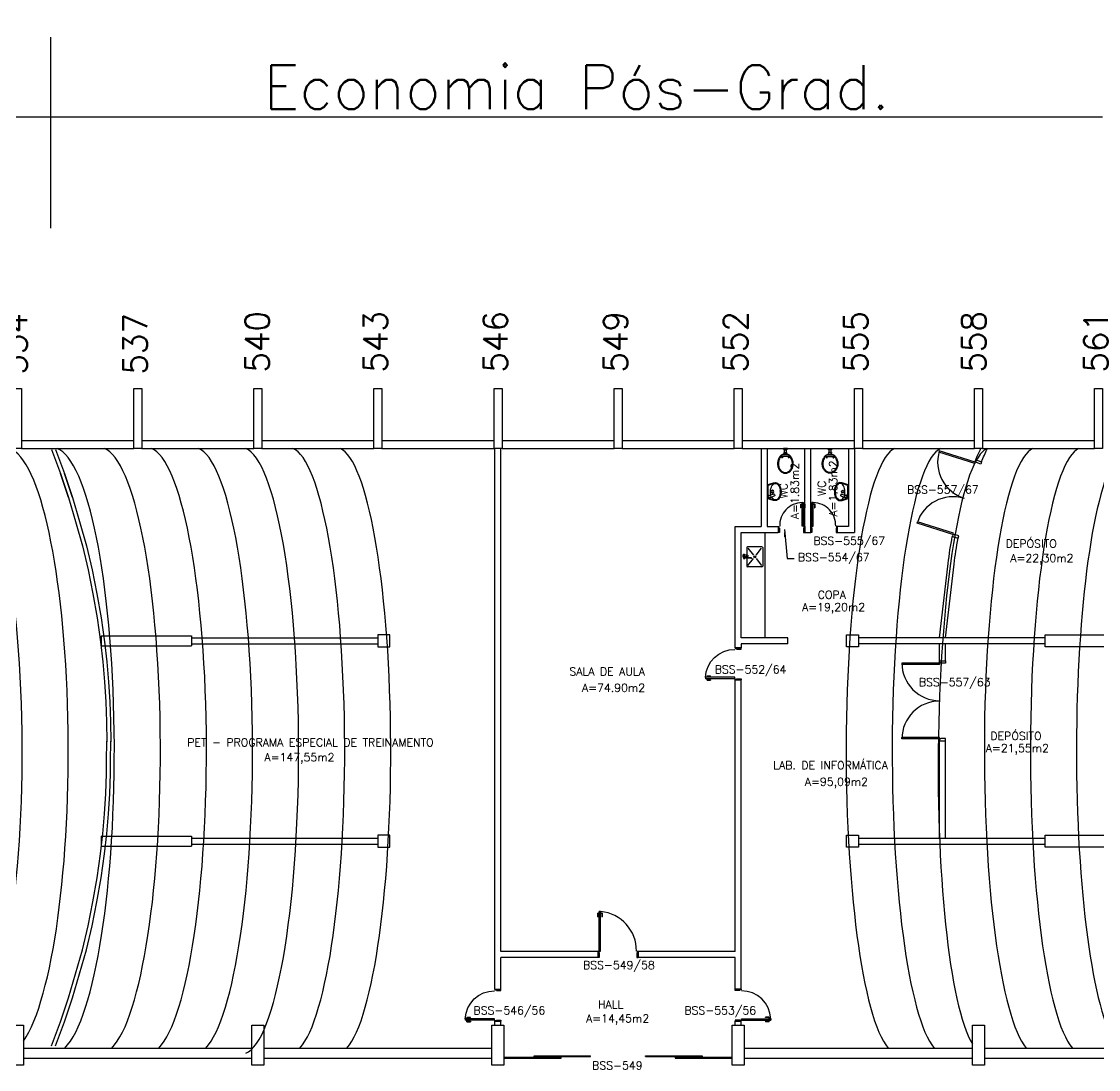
# Model space of a CAD drawing. Extents: x 0 to 244, y -71 to 76.
# Drawn here: x 66.17 to 93.07, y -0.29 to 25.88 of the extents above; entities that cross this region are included whole.
import ezdxf
from ezdxf.enums import TextEntityAlignment as Align

# ---------------------------------------------------------------- set-up
doc = ezdxf.new("R2010")
doc.units = 0
doc.header["$LTSCALE"] = 0.01
doc.header["$MEASUREMENT"] = 0
doc.header["$PDMODE"] = 98
doc.layers.get('0').update_dxf_attribs({"linetype": 'CONTINUOUS'})
doc.layers.get('DEFPOINTS').update_dxf_attribs({"linetype": 'CONTINUOUS'})
for name, color, linetype in [('ALV', 2, 'CONTINUOUS'), ('APSAN', 1, 'CONTINUOUS'), ('BANC', 2, 'CONTINUOUS'), ('ESQ', 1, 'CONTINUOUS'), ('ESTR', 3, 'CONTINUOUS'), ('LAYOUT-ANF', 1, 'CONTINUOUS'), ('NOPILAR1', 2, 'CONTINUOUS'), ('TEXTO', 2, 'CONTINUOUS'), ('TEXTO-ENDEREÇO', 2, 'CONTINUOUS'), ('TXT-END-EXTERNO', 2, 'CONTINUOUS'), ('ÁREA', 2, 'CONTINUOUS')]:
    doc.layers.add(name, color=color, linetype=linetype)
doc.layers.get('0').freeze()
doc.styles.add('1', font='romans.shx')
doc.styles.add('NOPILAR', font='simplex.shx', dxfattribs={"height": 0.6})
doc.styles.add('UNB-100', font='simplex.shx', dxfattribs={"height": 0.2})
doc.styles.add('UNB-100-1', font='simplex.shx', dxfattribs={"height": 0.2})
doc.dimstyles.new('1-600', dxfattribs={"dimtxt": 1.1, "dimasz": 2.5, "dimexe": 2, "dimexo": 4, "dimgap": 0.2, "dimtad": 1, "dimdec": 0, "dimzin": 4, "dimdsep": 46, "dimlunit": 6, "dimtxsty": '1', "dimblk1": 'NONE', "dimblk2": 'NONE', "dimsah": 1, "dimcen": 0, "dimclrd": 2, "dimclre": 2, "dimclrt": 2, "dimadec": 0, "dimazin": 0, "dimtfac": 1, "dimtdec": 0, "dimtmove": 2, "dimatfit": 3, "dimldrblk": 'NONE', "dimfxl": 1, "dimtolj": 1, "dimtzin": 0, "dimarcsym": 0})
doc.dimstyles.get("Standard").update_dxf_attribs({"dimtxt": 0.18, "dimasz": 0.18, "dimexe": 0.18, "dimexo": 0.0625, "dimgap": 0.09, "dimtad": 0, "dimtih": 1, "dimtoh": 1, "dimdec": 4, "dimzin": 0, "dimdsep": 46, "dimtxsty": 'Standard', "dimcen": 0.09, "dimadec": 0, "dimazin": 0, "dimtfac": 1, "dimtdec": 4, "dimtofl": 0, "dimtmove": 0, "dimatfit": 3, "dimfxl": 1, "dimtolj": 1, "dimtzin": 0, "dimarcsym": 0})

# ---------------------------------------------------------------- blocks, each defined once
blk = doc.blocks.new('PILAR-SSN')
blk.add_lwpolyline([(0.2, 0), (0.2, -1.5), (0, -1.5), (0, 0)], close=True)
blk = doc.blocks.new('PISOANF-SSN')
for p, q in [((0, 0), (-0.224, -0.6)), ((-0.224, -0.6), (-0.427, -1.2)), ((-0.427, -1.2), (-0.603, -1.8)), ((-0.603, -1.8), (-0.772, -2.4)), ((-0.772, -2.4), (-0.914, -3)), ((-0.914, -3), (-1.032, -3.6)), ((-1.032, -3.6), (-1.14, -4.2)), ((-1.14, -4.2), (-1.223, -4.8)), ((-1.223, -4.8), (-1.28, -5.3)), ((-1.28, -5.3), (-1.324, -5.8)), ((-1.324, -5.8), (-1.355, -6.3)), ((-1.355, -6.3), (-1.374, -6.8)), ((-1.374, -6.8), (-1.374, -7.111)), ((-1.374, -7.111), (-1.38, -7.611)), ((-1.374, -8.093), (-1.38, -7.593)), ((-1.355, -8.593), (-1.374, -8.093)), ((-1.324, -9.093), (-1.355, -8.593)), ((-1.28, -9.593), (-1.324, -9.093)), ((-1.223, -10.093), (-1.28, -9.593)), ((-1.14, -10.693), (-1.223, -10.093)), ((-1.032, -11.293), (-1.14, -10.693)), ((-0.914, -11.893), (-1.032, -11.293)), ((-0.772, -12.493), (-0.914, -11.893)), ((-0.603, -13.093), (-0.772, -12.493)), ((-0.427, -13.693), (-0.603, -13.093))]:
    blk.add_line(p, q)
blk.add_lwpolyline([(-0.224, -14.293), (-0.427, -13.693)], close=True)
blk.add_lwpolyline([(0, -14.893), (-0.224, -14.293)])
blk = doc.blocks.new('PD80-SSN')
for p, q in [((-0.777, 0.01), (-0.777, -0.03)), ((-0.777, 0.01), (-0.687, 0.01)), ((-0.687, 0), (-0.687, 0.01)), ((-0.075, 0), (0.075, 0)), ((-0.075, 0), (-0.075, -0.02)), ((0.075, -0.03), (0.075, 0)), ((-0.817, -0.065), (-0.817, -0.03)), ((-0.085, -0.03), (-0.817, -0.03)), ((-0.085, -0.065), (-0.817, -0.065)), ((-0.777, -0.105), (-0.777, -0.065)), ((-0.777, -0.105), (-0.687, -0.105)), ((-0.767, 0), (-0.767, -0.03)), ((-0.767, 0), (-0.687, 0)), ((-0.767, -0.095), (-0.767, -0.065)), ((-0.767, -0.095), (-0.687, -0.095)), ((-0.687, -0.095), (-0.687, -0.105)), ((-0.085, -0.03), (-0.085, -0.065)), ((-0.075, -0.02), (-0.04, -0.02)), ((-0.04, -0.03), (-0.04, -0.02)), ((-0.04, -0.03), (0.075, -0.03)), ((-0.075, -0.781), (-0.04, -0.781)), ((-0.075, -0.801), (-0.075, -0.781)), ((-0.075, -0.801), (0.075, -0.801)), ((-0.075, -0.802), (0.075, -0.802)), ((-0.04, -0.771), (0.075, -0.771)), ((-0.04, -0.771), (-0.04, -0.781)), ((0.075, -0.771), (0.075, -0.801))]:
    blk.add_line(p, q)
blk.add_arc((-0.085, -0.03), 0.731, 182.6571, 270)
blk = doc.blocks.new('VDC-P')
for p, q in [((-0.127, 0.192), (0.127, 0.192)), ((-0.109, 0.202), (0.109, 0.202)), ((-0.068, 0.152), (0.068, 0.152)), ((-0.05, 0.152), (-0.03, 0.11)), ((-0.05, 0.015), (-0.05, 0)), ((-0.05, 0), (0.05, 0)), ((0.045, 0.02), (-0.045, 0.02)), ((-0.04, 0.025), (-0.04, 0.02)), ((0.035, 0.03), (-0.035, 0.03)), ((-0.03, 0.152), (-0.03, 0.11)), ((0.03, 0.11), (-0.03, 0.11)), ((0.03, 0.1), (-0.03, 0.1)), ((-0.025, 0.1), (-0.025, 0.03)), ((0.025, 0.1), (0.025, 0.03)), ((0.03, 0.152), (0.03, 0.11)), ((0.05, 0.152), (0.03, 0.11)), ((0.04, 0.025), (0.04, 0.02)), ((0.05, 0.015), (0.05, 0))]:
    blk.add_line(p, q)
for points in [[(0.16, 0.244, 0.050424), (0.18, 0.288, 0.082137), (0.195, 0.381, 0.082137), (0.18, 0.474, 0.090148), (0.138, 0.549, 0.104406), (0.073, 0.601, 0.117345), (0, 0.619, 0.117345), (-0.073, 0.601, 0.104406), (-0.138, 0.549, 0.090148), (-0.18, 0.474, 0.082137), (-0.195, 0.381, 0.082137)], [(0.142, 0.254, 0.050424), (0.161, 0.295, 0.082137), (0.175, 0.381, 0.082137), (0.161, 0.468, 0.090148), (0.122, 0.536, 0.104406), (0.064, 0.583, 0.117345), (0, 0.599, 0.117345), (-0.064, 0.583, 0.104406), (-0.122, 0.536, 0.090148), (-0.161, 0.468, 0.082137), (-0.175, 0.381, 0.082137)], [(-0.195, 0.381, 0.082137), (-0.18, 0.288, 0.050424), (-0.16, 0.244, 0.104406)], [(-0.175, 0.381, 0.082137), (-0.161, 0.295, 0.050424), (-0.142, 0.254, 0.050424)]]:
    blk.add_lwpolyline(points, format="xyb")
for centre in [(-0.083, 0.226), (0.083, 0.226)]:
    blk.add_circle(centre, 0.0101)
for centre, radius, start, end in [((0.08, 0.36), 0.266, 205.6863, 226.7558), ((0.08, 0.36), 0.246, 205.6863, 219.7706), ((-0.068, 0.202), 0.05, 226.7558, 270), ((-0.045, 0.015), 0.005, 90, 180), ((-0.035, 0.025), 0.005, 90, 180), ((-0.03, 0.105), 0.005, 90, 270), ((0.03, 0.105), 0.005, 270, 90), ((0.035, 0.025), 0.005, 0, 90), ((0.045, 0.015), 0.005, 360, 90), ((0.068, 0.202), 0.05, 270, 313.2442), ((-0.08, 0.36), 0.266, 313.2442, 334.3137), ((-0.08, 0.36), 0.246, 320.2294, 334.3137)]:
    blk.add_arc(centre, radius, start, end)
blk = doc.blocks.new('LAVAT-P')
for p, q in [((-0.17, 0), (0.17, 0)), ((-0.157, -0.02), (0.157, -0.02)), ((0.063, -0.173), (0.094, -0.055)), ((0.069, -0.185), (0.09, -0.192)), ((0.102, -0.187), (0.151, -0.074))]:
    blk.add_line(p, q)
for points in [[(-0.225, -0.214, 0.136108), (-0.208, -0.262, 0.106861), (-0.155, -0.311, 0.073747), (-0.087, -0.339, 0.060305), (0, -0.349, 0.060305), (0.087, -0.339, 0.073747), (0.155, -0.311, 0.106861), (0.208, -0.262, 0.136108), (0.225, -0.214, 0.062982)], [(0.083, -0.096, 0.121735), (-0.082, -0.096, 0.073747), (-0.145, -0.122, 0.106861), (-0.192, -0.165, 0.153587), (-0.205, -0.208, 0.153587)], [(-0.205, -0.208, 0.153587), (-0.192, -0.251, 0.106861), (-0.145, -0.294, 0.073747), (-0.082, -0.32, 0.060305), (0, -0.329, 0.060305), (0.082, -0.32, 0.073747), (0.145, -0.294, 0.106861), (0.192, -0.251, 0.153587), (0.205, -0.208, 0.153587), (0.192, -0.165, 0.106861), (0.145, -0.122, 0.014792), (0.133, -0.115, 0.039243)]]:
    blk.add_lwpolyline(points, format="xyb")
for centre, radius in [((0, -0.135), 0.0347), ((0, -0.135), 0.0265), ((0.122, -0.065), 0.03)]:
    blk.add_circle(centre, radius)
for centre, radius, start, end in [((0.376, -0.254), 0.602, 155.0201, 176.1902), ((-0.376, -0.254), 0.602, 3.8098, 24.9799), ((0.376, -0.254), 0.582, 156.2686, 173.4578), ((0.073, -0.176), 0.01, 165.2139, 250.8603), ((0.122, -0.065), 0.0361, 302.4689, 199.2518), ((0.093, -0.183), 0.01, 250.8603, 336.5068), ((-0.376, -0.254), 0.582, 6.5422, 23.7314)]:
    blk.add_arc(centre, radius, start, end)
blk = doc.blocks.new('INOXA1-P')
for p, q in [((0.043, 0.008), (0.043, -0.022)), ((0.062, 0.04), (0.071, 0.04)), ((0.131, 0.048), (0.076, 0.043)), ((0.131, -0.002), (0.076, 0.003)), ((0.12, 0.23), (0.12, 0.047)), ((0.22, 0.25), (0.14, 0.25)), ((0.15, 0.22), (0.287, 0.043)), ((0.5, 0.25), (0.22, 0.25)), ((0.353, 0.043), (0.49, 0.22)), ((0.52, 0.23), (0.52, -0.23)), ((0.22, -0.027), (0.054, -0.027)), ((0.22, -0.037), (0.054, -0.037)), ((0.063, -0.003), (0.063, -0.021)), ((0.12, -0.001), (0.12, -0.027)), ((0.12, -0.037), (0.12, -0.23)), ((0.22, -0.25), (0.14, -0.25)), ((0.15, -0.22), (0.287, -0.043)), ((0.231, -0.027), (0.22, -0.027)), ((0.231, -0.037), (0.22, -0.037)), ((0.5, -0.25), (0.22, -0.25)), ((0.353, -0.043), (0.49, -0.22))]:
    blk.add_line(p, q)
blk.add_lwpolyline([(0.076, 0.003), (0.072, 0.004), (0.069, 0.009), (0.067, 0.015), (0.066, 0.023), (0.067, 0.031), (0.069, 0.037), (0.072, 0.042), (0.076, 0.043)])
blk.add_lwpolyline([(0.131, 0.048), (0.137, 0.046), (0.143, 0.041), (0.147, 0.033), (0.148, 0.023), (0.147, 0.013), (0.143, 0.006), (0.137, 0), (0.131, -0.002), (0.125, 0), (0.119, 0.006), (0.115, 0.013), (0.114, 0.023), (0.115, 0.033), (0.119, 0.041), (0.125, 0.046)], close=True)
for radius in [0.0266, 0.0163]:
    blk.add_circle((0.32, 0), radius)
for centre, radius, start, end in [((0.054, 0.023), 0.0349, 36.1705, 252.2568), ((0.054, 0.023), 0.0189, 62.7367, 235.7375), ((0.073, -0.003), 0.01, 102.8285, 180), ((0.054, 0.023), 0.0349, 285.5373, 323.9987), ((0.14, 0.23), 0.02, 90, 180), ((0.5, 0.23), 0.02, 360, 90), ((0.054, -0.032), 0.0145, 20.161, 339.839), ((0.054, -0.032), 0.005, 90.0037, 269.9963), ((0.14, -0.23), 0.02, 180, 270), ((0.231, -0.032), 0.00738, 222.6559, 137.3441), ((0.231, -0.032), 0.005, 269.9935, 90.0065), ((0.5, -0.23), 0.02, 270, 360)]:
    blk.add_arc(centre, radius, start, end)
blk = doc.blocks.new('*D66')
at = {"layer": 'DEFPOINTS', "color": 0, "transparency": 16777216}
for p in [(60.175, 23.491), (60.175, 16.72), (66.907, 16.72)]:
    blk.add_point(p, dxfattribs=at)
at = {"layer": 'TXT-END-EXTERNO', "color": 2, "lineweight": -2, "transparency": 16777216}
for p, q in [((60.175, 20.72), (60.175, 25.491)), ((66.907, 23.491), (60.175, 23.491))]:
    blk.add_line(p, q, dxfattribs=at)
blk = doc.blocks.new('_NONE')
at = {"color": 0, "linetype": 'ByBlock'}
blk.add_circle((0, 0), 0.25, dxfattribs=at)
blk = doc.blocks.new('*D67')
at = {"layer": 'DEFPOINTS', "color": 0, "transparency": 16777216}
for p in [(66.907, 23.491), (66.907, 16.72), (93.175, 15.42)]:
    blk.add_point(p, dxfattribs=at)
at = {"layer": 'TXT-END-EXTERNO', "color": 2, "lineweight": -2, "transparency": 16777216}
for p, q in [((66.907, 20.72), (66.907, 25.491)), ((93.175, 23.491), (66.907, 23.491))]:
    blk.add_line(p, q, dxfattribs=at)
at = {"layer": 'TXT-END-EXTERNO', "color": 2, "transparency": 16777216, "insert": (80.041, 24.241), "char_height": 1.1, "attachment_point": 5, "style": '1'}
blk.add_mtext('\\A1;Economia Pós-Grad.', dxfattribs=at)
blk = doc.blocks.new('PTDP-SSN')
at = {"color": 2}
for p, q in [((0.055, 1.015), (0.09, 1.015)), ((0.055, 0.075), (0.055, 1.015)), ((0.09, 0.075), (0.09, 1.015)), ((1.91, 0.075), (1.91, 1.015)), ((1.945, 1.015), (1.91, 1.015)), ((1.945, 0.075), (1.945, 1.015)), ((0.05, 0.075), (0, 0.075)), ((0, 0.075), (0, -0.075)), ((0.05, 0.04), (0.05, 0.075)), ((0.06, 0.04), (0.05, 0.04)), ((0.055, 0.075), (0.09, 0.075)), ((0.06, -0.075), (0.06, 0.04)), ((1.945, 0.075), (1.91, 0.075)), ((1.94, -0.075), (1.94, 0.04)), ((1.94, 0.04), (1.95, 0.04)), ((1.95, 0.04), (1.95, 0.075)), ((1.95, 0.075), (2, 0.075)), ((2, 0.075), (2, -0.075)), ((0, -0.075), (0.06, -0.075)), ((2, -0.075), (1.94, -0.075))]:
    blk.add_line(p, q, dxfattribs=at)
at = {"color": 1}
for centre, start, end in [((0.055, 0.075), 0, 90), ((1.945, 0.075), 90, 180)]:
    blk.add_arc(centre, 0.94, start, end, dxfattribs=at)

msp = doc.modelspace()

# ---------------------------------------------------------------- linework, layer by layer
at = {"layer": 'ALV'}
for p, q in [((66.175, 15.42), (68.975, 15.42)), ((69.175, 15.42), (71.975, 15.42)), ((72.175, 15.42), (74.975, 15.42)), ((75.175, 15.42), (77.975, 15.42)), ((78.175, 15.42), (80.975, 15.42)), ((81.175, 15.42), (83.975, 15.42)), ((84.175, 15.42), (86.975, 15.42)), ((87.175, 15.42), (89.975, 15.42)), ((90.175, 15.42), (92.975, 15.42)), ((66.175, 15.22), (68.975, 15.22)), ((69.175, 15.22), (71.975, 15.22)), ((72.175, 15.22), (74.975, 15.22)), ((75.175, 15.22), (77.975, 15.22)), ((77.997, 1.719), (77.997, 15.22)), ((78.147, 2.659), (78.147, 15.22)), ((78.175, 15.22), (80.975, 15.22)), ((81.175, 15.22), (83.975, 15.22)), ((84.175, 15.22), (86.975, 15.22)), ((84.645, 15.217), (84.645, 13.27)), ((84.795, 15.217), (84.795, 13.27)), ((85.735, 13.12), (85.735, 15.22)), ((85.885, 13.12), (85.885, 15.22)), ((86.825, 15.22), (86.825, 13.27)), ((86.975, 15.22), (86.975, 13.12)), ((87.175, 15.22), (89.975, 15.22)), ((90.175, 15.22), (92.975, 15.22)), ((90.006, 14.936), (90.155, 14.89)), ((83.997, 13.27), (84.645, 13.27)), ((83.997, 10.243), (83.997, 13.27)), ((84.795, 13.27), (85.071, 13.27)), ((86.825, 13.27), (86.549, 13.27)), ((84.147, 13.12), (85.071, 13.12)), ((84.147, 10.493), (84.147, 13.12)), ((85.735, 13.12), (85.885, 13.12)), ((86.549, 13.12), (86.975, 13.12)), ((89.422, 13.023), (89.566, 12.979)), ((68.165, 10.543), (70.415, 10.543)), ((70.415, 10.493), (75.075, 10.493)), ((85.31, 10.493), (84.147, 10.493)), ((85.31, 10.343), (85.31, 10.493)), ((91.737, 10.493), (87.077, 10.493)), ((68.165, 10.293), (70.415, 10.293)), ((70.415, 10.343), (75.075, 10.343)), ((84.147, 10.243), (83.997, 10.243)), ((85.31, 10.343), (84.147, 10.343)), ((84.147, 10.343), (84.147, 10.243)), ((91.737, 10.343), (87.077, 10.343)), ((89.103, 9.918), (89.103, 10.343)), ((89.253, 9.918), (89.253, 10.343)), ((89.103, 9.918), (89.253, 9.918)), ((83.997, 2.659), (83.997, 9.441)), ((83.997, 9.441), (84.147, 9.441)), ((84.147, 1.719), (84.147, 9.441)), ((89.103, 5.493), (89.103, 7.918)), ((89.103, 7.918), (89.253, 7.918)), ((89.253, 5.493), (89.253, 7.918)), ((68.165, 5.543), (70.415, 5.543)), ((70.415, 5.493), (75.073, 5.493)), ((87.077, 5.493), (91.737, 5.493)), ((68.165, 5.293), (70.415, 5.293)), ((70.415, 5.343), (75.073, 5.343)), ((87.077, 5.343), (91.737, 5.343)), ((80.572, 2.659), (78.147, 2.659)), ((80.572, 2.509), (78.147, 2.509)), ((78.147, 1.719), (78.147, 2.509)), ((80.572, 2.659), (80.572, 2.509)), ((83.997, 2.659), (81.572, 2.659)), ((81.572, 2.659), (81.572, 2.509)), ((83.997, 2.509), (81.572, 2.509)), ((83.997, 1.719), (83.997, 2.509)), ((77.997, 1.719), (78.147, 1.719)), ((84.147, 1.719), (83.997, 1.719)), ((78.147, 0.918), (77.997, 0.918)), ((77.997, 0.818), (77.997, 0.918)), ((78.147, 0.818), (78.147, 0.918)), ((83.997, 0.818), (83.997, 0.918)), ((83.997, 0.918), (84.147, 0.918)), ((84.147, 0.818), (84.147, 0.918)), ((66.222, 0.249), (71.922, 0.249)), ((72.222, 0.249), (77.922, 0.249)), ((84.222, 0.249), (89.922, 0.249)), ((90.222, 0.249), (95.922, 0.249)), ((66.222, -0.001), (71.922, -0.001)), ((72.222, -0.001), (77.922, -0.001)), ((84.222, -0.001), (89.922, -0.001)), ((90.222, -0.001), (95.922, -0.001))]:
    msp.add_line(p, q, dxfattribs=at)
for points in [[(90.006, 14.936, -0.008265), (90.131, 15.217)], [(90.15, 14.892, -0.009818), (90.298, 15.22)], [(89.103, 10.493), (89.318, 12.35, -0.018276), (89.422, 13.023, -0.018276)], [(89.254, 10.493), (89.467, 12.333, -0.017824), (89.566, 12.979, -0.017824)]]:
    msp.add_lwpolyline(points, format="xyb", dxfattribs=at)
at = {"layer": 'BANC'}
msp.add_line((84.747, 10.493), (84.747, 13.12), dxfattribs=at)
at = {"layer": 'ESQ'}
for p, q in [((85.63, 13.83), (85.63, 13.74)), ((85.63, 13.83), (85.67, 13.83)), ((85.64, 13.74), (85.63, 13.74)), ((85.64, 13.82), (85.64, 13.74)), ((85.64, 13.82), (85.67, 13.82)), ((85.67, 13.87), (85.705, 13.87)), ((85.67, 13.28), (85.67, 13.87)), ((85.705, 13.28), (85.705, 13.87)), ((85.735, 13.83), (85.705, 13.83)), ((85.725, 13.82), (85.705, 13.82)), ((85.725, 13.82), (85.725, 13.74)), ((85.725, 13.74), (85.735, 13.74)), ((85.735, 13.83), (85.735, 13.74)), ((85.885, 13.83), (85.885, 13.74)), ((85.885, 13.83), (85.915, 13.83)), ((85.895, 13.74), (85.885, 13.74)), ((85.895, 13.82), (85.895, 13.74)), ((85.895, 13.82), (85.915, 13.82)), ((85.95, 13.87), (85.915, 13.87)), ((85.915, 13.28), (85.915, 13.87)), ((85.95, 13.28), (85.95, 13.87)), ((85.99, 13.83), (85.95, 13.83)), ((85.98, 13.82), (85.95, 13.82)), ((85.98, 13.82), (85.98, 13.74)), ((85.98, 13.74), (85.99, 13.74)), ((85.99, 13.83), (85.99, 13.74)), ((85.071, 13.27), (85.071, 13.12)), ((85.072, 13.27), (85.092, 13.27)), ((85.072, 13.27), (85.072, 13.12)), ((85.092, 13.27), (85.092, 13.235)), ((85.102, 13.235), (85.092, 13.235)), ((85.102, 13.235), (85.102, 13.12)), ((85.705, 13.28), (85.67, 13.28)), ((85.705, 13.235), (85.715, 13.235)), ((85.705, 13.235), (85.705, 13.12)), ((85.715, 13.27), (85.715, 13.235)), ((85.735, 13.27), (85.715, 13.27)), ((85.735, 13.27), (85.735, 13.12)), ((85.885, 13.27), (85.905, 13.27)), ((85.885, 13.27), (85.885, 13.12)), ((85.905, 13.27), (85.905, 13.235)), ((85.915, 13.235), (85.905, 13.235)), ((85.915, 13.28), (85.95, 13.28)), ((85.915, 13.235), (85.915, 13.12)), ((86.518, 13.235), (86.528, 13.235)), ((86.518, 13.235), (86.518, 13.12)), ((86.528, 13.27), (86.528, 13.235)), ((86.548, 13.27), (86.528, 13.27)), ((86.548, 13.27), (86.548, 13.12)), ((86.549, 13.27), (86.549, 13.12)), ((85.102, 13.12), (85.072, 13.12)), ((85.705, 13.12), (85.735, 13.12)), ((85.915, 13.12), (85.885, 13.12)), ((86.518, 13.12), (86.548, 13.12)), ((80.563, 3.619), (80.603, 3.619)), ((80.563, 3.619), (80.563, 3.529)), ((80.573, 3.529), (80.563, 3.529)), ((80.573, 3.609), (80.603, 3.609)), ((80.573, 3.609), (80.573, 3.529)), ((80.637, 3.659), (80.602, 3.659)), ((80.602, 2.669), (80.602, 3.659)), ((80.637, 2.669), (80.637, 3.659)), ((80.677, 3.619), (80.637, 3.619)), ((80.667, 3.609), (80.637, 3.609)), ((80.667, 3.609), (80.667, 3.529)), ((80.667, 3.529), (80.677, 3.529)), ((80.677, 3.619), (80.677, 3.529)), ((80.572, 2.509), (80.572, 2.659)), ((80.572, 2.659), (80.592, 2.659)), ((80.602, 2.509), (80.572, 2.509)), ((80.592, 2.659), (80.592, 2.624)), ((80.602, 2.624), (80.592, 2.624)), ((80.602, 2.669), (80.637, 2.669)), ((80.602, 2.624), (80.602, 2.509)), ((81.542, 2.624), (81.542, 2.509)), ((81.542, 2.624), (81.552, 2.624)), ((81.542, 2.509), (81.572, 2.509)), ((81.552, 2.659), (81.552, 2.624)), ((81.572, 2.659), (81.552, 2.659)), ((81.572, 2.659), (81.572, 2.509)), ((81.572, 2.659), (81.572, 2.509)), ((78.222, 0.019), (79.648, 0.019)), ((78.973, 0.059), (80.387, 0.059)), ((78.973, 0.039), (78.973, 0.059)), ((78.973, 0.039), (80.387, 0.039)), ((79.648, -0.001), (79.648, 0.019)), ((80.387, 0.039), (80.387, 0.059)), ((81.757, 0.059), (83.176, 0.059)), ((81.757, 0.039), (81.757, 0.059)), ((81.757, 0.039), (83.176, 0.039)), ((82.501, 0.019), (83.922, 0.019)), ((82.501, 0.019), (82.501, -0.001)), ((83.176, 0.059), (83.176, 0.039)), ((78.222, -0.001), (79.648, -0.001)), ((82.501, -0.001), (83.922, -0.001))]:
    msp.add_line(p, q, dxfattribs=at)
for centre, radius, start, end in [((85.676, 13.303), 0.566, 90.5784, 182.3441), ((85.943, 13.303), 0.566, 357.6559, 89.4216), ((80.554, 2.683), 0.978, 359.1907, 85.1594)]:
    msp.add_arc(centre, radius, start, end, dxfattribs=at)
at = {"layer": 'ESTR'}
for p, q in [((68.165, 10.543), (68.165, 10.293)), ((70.415, 10.543), (70.415, 10.293)), ((75.075, 10.568), (75.075, 10.268)), ((75.375, 10.568), (75.075, 10.568)), ((75.375, 10.268), (75.375, 10.568)), ((86.777, 10.268), (86.777, 10.568)), ((86.777, 10.568), (87.077, 10.568)), ((87.077, 10.568), (87.077, 10.268)), ((91.737, 10.268), (91.737, 10.568)), ((91.737, 10.568), (93.987, 10.568)), ((75.075, 10.268), (75.375, 10.268)), ((87.077, 10.268), (86.777, 10.268)), ((93.987, 10.268), (91.737, 10.268)), ((68.165, 5.543), (68.165, 5.293)), ((70.415, 5.543), (70.415, 5.293)), ((75.375, 5.568), (75.075, 5.568)), ((75.075, 5.568), (75.075, 5.268)), ((75.375, 5.268), (75.375, 5.568)), ((86.777, 5.568), (87.077, 5.568)), ((86.777, 5.268), (86.777, 5.568)), ((87.077, 5.568), (87.077, 5.268)), ((91.737, 5.268), (91.737, 5.568)), ((91.737, 5.568), (93.987, 5.568)), ((75.075, 5.268), (75.375, 5.268)), ((87.077, 5.268), (86.777, 5.268)), ((93.987, 5.268), (91.737, 5.268))]:
    msp.add_line(p, q, dxfattribs=at)
for points in [[(65.922, -0.182), (65.922, 0.818), (66.222, 0.818), (66.222, -0.182), (65.923, -0.182)], [(71.922, -0.182), (71.922, 0.818), (72.222, 0.818), (72.222, -0.182), (71.923, -0.182)], [(77.922, -0.182), (77.922, 0.818), (78.222, 0.818), (78.222, -0.182), (77.923, -0.182)], [(83.922, -0.182), (83.922, 0.818), (84.222, 0.818), (84.222, -0.182), (83.923, -0.182)], [(89.922, -0.182), (89.922, 0.818), (90.222, 0.818), (90.222, -0.182), (89.923, -0.182)]]:
    msp.add_lwpolyline(points, dxfattribs=at)
at = {"layer": 'LAYOUT-ANF'}
for centre, major_axis, ratio, start_param, end_param in [((64.589, 7.669), (0, 7.57), 0.211466, 3.34057, 6.2109), ((65.769, 7.669), (0, 7.57), 0.207551, 3.434138, 6.2109), ((66.949, 7.669), (0, 7.57), 0.203647, 3.34057, 6.2109), ((68.129, 7.669), (0, 7.57), 0.199753, 3.34057, 6.2109), ((69.309, 7.669), (0, 7.57), 0.195871, 3.34057, 6.2109), ((70.489, 7.669), (0, 7.57), 0.192001, 3.34057, 6.2109), ((71.669, 7.669), (0, 7.57), 0.188144, 3.213878, 6.210899), ((72.849, 7.669), (0, 7.57), 0.1843, 3.34057, 6.210899), ((74.029, 7.669), (0, 7.57), 0.180471, 3.34057, 6.210899), ((88.078, 7.669), (0, 7.57), 0.172762, 0.072285, 2.942615), ((89.228, 7.669), (0, 7.57), 0.172705, 0.072285, 2.942615), ((90.306, 7.669), (0.071, 7.57), 0.163254, 0.073843, 2.883911), ((91.528, 7.669), (0, 7.57), 0.172594, 0.072286, 2.942615), ((92.678, 7.669), (0, 7.57), 0.172542, 0.072286, 2.942615), ((93.828, 7.669), (0, 7.57), 0.172491, 0.265422, 2.942615)]:
    msp.add_ellipse(centre, major_axis=major_axis, ratio=ratio, start_param=start_param, end_param=end_param, dxfattribs=at)

# ---------------------------------------------------------------- block references
at = {"layer": 'APSAN'}
for name, p, rotation in [('VDC-P', (85.252, 15.22), 180), ('LAVAT-P', (86.825, 14.143), 270)]:
    msp.add_blockref(name, p, dxfattribs=dict(at, rotation=rotation))
at = {"layer": 'APSAN', "xscale": -1}
for name, p, rotation in [('VDC-P', (86.368, 15.22), 180), ('LAVAT-P', (84.795, 14.143), 90)]:
    msp.add_blockref(name, p, dxfattribs=dict(at, rotation=rotation))
at = {"layer": 'APSAN'}
msp.add_blockref('INOXA1-P', (84.167, 12.515), dxfattribs=at)
at = {"layer": 'ESQ'}
for name, p, rotation in [('PTDP-SSN', (89.494, 13.001), 72.87936774346532), ('PTDP-SSN', (89.178, 7.918), 89.99999999999999), ('PD80-SSN', (84.072, 0.918), 180)]:
    msp.add_blockref(name, p, dxfattribs=dict(at, rotation=rotation))
at = {"layer": 'ESQ', "xscale": -1, "rotation": 180}
for p in [(84.072, 9.442), (78.072, 0.918)]:
    msp.add_blockref('PD80-SSN', p, dxfattribs=at)
at = {"layer": 'ESTR'}
for p in [(65.975, 16.72), (68.975, 16.72), (71.975, 16.72), (74.975, 16.72), (77.975, 16.72), (80.975, 16.72), (83.975, 16.72), (86.975, 16.72), (89.975, 16.72), (92.975, 16.72)]:
    msp.add_blockref('PILAR-SSN', p, dxfattribs=at)
at = {"layer": 'ESTR', "rotation": 180}
for p in [(66.921, 0.301), (67.021, 0.301)]:
    msp.add_blockref('PISOANF-SSN', p, dxfattribs=at)

# ---------------------------------------------------------------- texts
at = {"layer": 'NOPILAR1', "style": 'NOPILAR'}
for s, p in [('540', (72.36, 17.112)), ('543', (75.31, 17.112)), ('546', (78.31, 17.112)), ('552', (84.31, 17.112)), ('555', (87.31, 17.112)), ('558', (90.26, 17.112)), ('534', (66.31, 17.062)), ('537', (69.31, 17.062)), ('549', (81.31, 17.112)), ('561', (93.31, 17.112))]:
    msp.add_text(s, height=0.6, rotation=90, dxfattribs=at).set_placement(p)
at = {"layer": 'TEXTO', "style": 'UNB-100'}
for p in [(85.303, 13.972), (86.259, 14.033)]:
    msp.add_text('WC', height=0.2, rotation=90, dxfattribs=at).set_placement(p)
for s, p in [('DEPÓSITO', (90.754, 12.745)), ('COPA', (86.06, 11.468)), ('SALA DE AULA', (79.857, 9.552)), ('DEPÓSITO', (90.373, 7.942)), ('PET - PROGRAMA ESPECIAL DE TREINAMENTO', (70.312, 7.781)), ('LAB. DE INFORMÁTICA', (84.949, 7.21)), ('HALL', (80.572, 1.238))]:
    msp.add_text(s, height=0.2, dxfattribs=at).set_placement(p)
at = {"layer": 'TEXTO-ENDEREÇO', "style": 'UNB-100-1'}
for s, p in [('BSS-557/67', (88.289, 14.093)), ('BSS-555/67', (85.95, 12.816)), ('BSS-552/64', (83.486, 9.604)), ('BSS-557/63', (88.586, 9.286)), ('BSS-549/58', (80.197, 2.221)), ('BSS-546/56', (77.461, 1.09)), ('BSS-553/56', (82.729, 1.09)), ('BSS-549', (80.425, -0.285))]:
    msp.add_text(s, height=0.2, dxfattribs=at).set_placement(p)
at = {"layer": 'TEXTO-ENDEREÇO', "insert": (85.565, 12.473), "char_height": 0.2, "attachment_point": 4, "style": 'UNB-100-1'}
msp.add_mtext('BSS-554/67', dxfattribs=at)
at = {"layer": 'ÁREA', "style": 'UNB-100'}
for p in [(85.587, 14.16), (86.543, 14.221)]:
    msp.add_text('A=1.83m2', height=0.2, rotation=90, dxfattribs=at).set_placement(p, align=Align.CENTER)
for s, p in [('A=22,30m2', (91.659, 12.385)), ('A=19,20m2', (86.456, 11.161)), ('A=74.90m2', (80.959, 9.145)), ('A=21,55m2', (91.046, 7.637)), ('A=147,55m2', (73.115, 7.411)), ('A=95,09m2', (86.527, 6.8)), ('A=14,45m2', (81.061, 0.891))]:
    msp.add_text(s, height=0.2, dxfattribs=at).set_placement(p, align=Align.CENTER)

# ---------------------------------------------------------------- dimensions: what is measured, and where the dimension line sits
at = {"layer": 'TXT-END-EXTERNO'}
for base, p1, p2, text, picture, middle in [((66.907, 23.491), (93.175, 15.42), (66.907, 16.72), 'Economia Pós-Grad.', '*D67', (80.041, 24.241)), ((60.175, 23.491), (66.907, 16.72), (60.175, 16.72), ' ', '*D66', (63.541, 23.491))]:
    dim = msp.add_linear_dim(base=base, p1=p1, p2=p2, angle=0, text=text, dimstyle='1-600', override={"dimse1": 1}, dxfattribs=at)
    dim.commit()
    dim.dimension.update_dxf_attribs({"geometry": picture, "text_midpoint": middle})

# ---------------------------------------------------------------- leaders
at = {"layer": 'TEXTO-ENDEREÇO', "annotation_type": 0, "has_hookline": 1, "hookline_direction": 0, "text_width": 1.933}
msp.add_leader([(85.226, 13.195), (85.295, 12.473), (85.475, 12.473)], dimstyle='Standard', dxfattribs=at)

doc.saveas('drawing.dxf')
